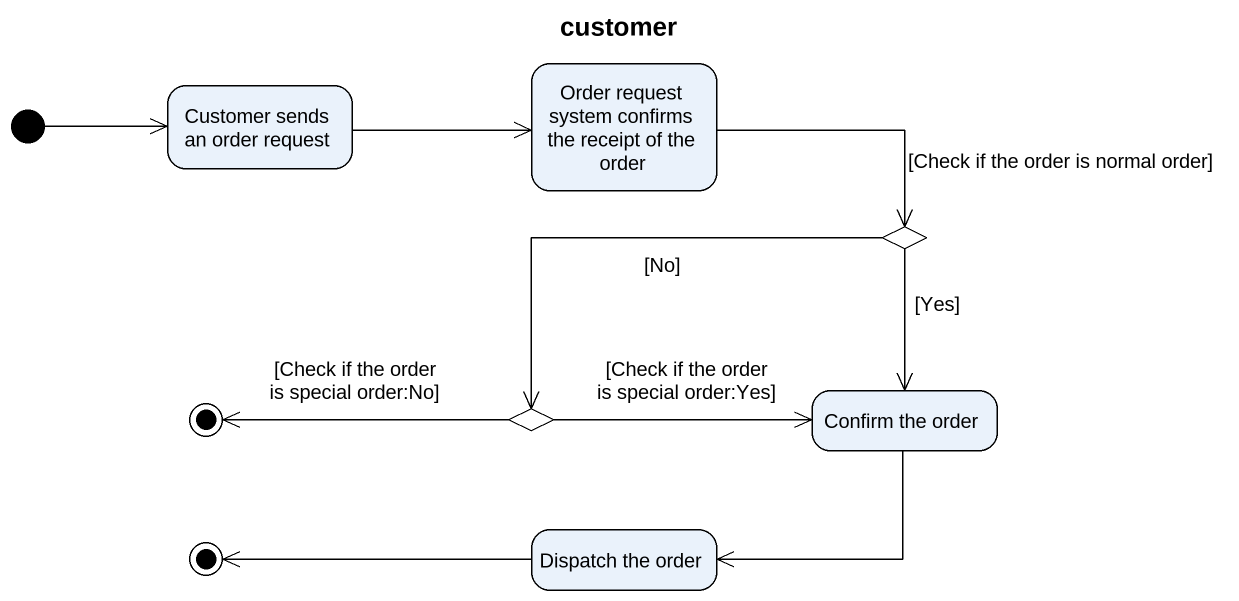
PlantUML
@startuml
title customer
hide empty description
state "Customer sends an order request" as Customer_sends_an_order
state "Order request system confirms the receipt of the order" as Order_request_system
state choice1 <<choice>>
state final1 <<end>>
state choice2 <<choice>>
state "Confirm the order" as Confirm_the_order
state final2 <<end>>
state "Dispatch the order" as Dispatch_the_order
[*] -right-> Customer_sends_an_order
Customer_sends_an_order -right-> Order_request_system
Order_request_system -right-> choice1 : [Check if the order is normal order]
choice1 -left-> choice2 : [No]
choice1 --> Confirm_the_order : [Yes]
choice2 -left-> final1 : [Check if the order is special order:No]
choice2 -right-> Confirm_the_order : [Check if the order is special order:Yes]
Confirm_the_order -left-> Dispatch_the_order
Dispatch_the_order -left-> final2
@enduml
